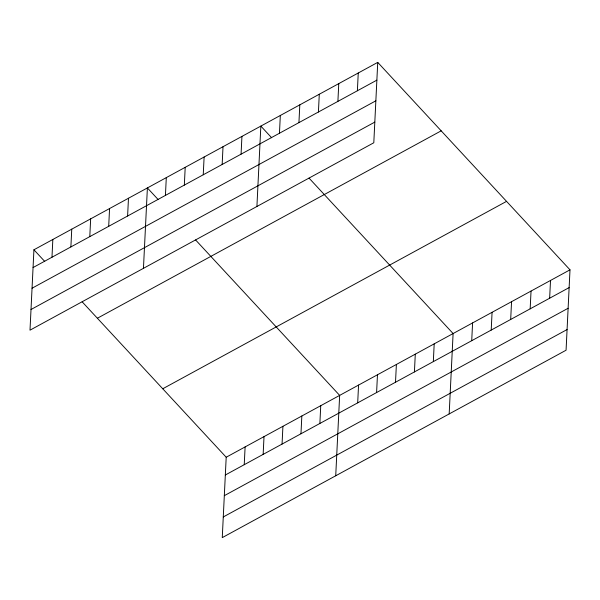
<?xml version="1.0" encoding="UTF-8"?>
<svg xmlns="http://www.w3.org/2000/svg" width="600" height="600" viewBox="0 0 600 600"><rect width="100%" height="100%" fill="white"/><g stroke="black" fill="none" stroke-linecap="round" stroke-linejoin="round"><path stroke-width="0.9" d="M33.93 249.78L30 330.173L373.8 142.77L377.737 62.377L33.93 249.78L44.715 261.42M51.975 257.243L52.838 239.475M70.883 246.938L71.752 229.163M89.79 236.632L90.66 218.858M108.698 226.32L109.567 208.553M127.605 216.015L128.475 198.24M143.453 268.327L147.39 187.935L158.175 199.575M165.428 195.405L166.297 177.63M184.335 185.093L185.205 167.325M203.243 174.788L204.112 157.012M222.157 164.483L223.02 146.708M82.155 301.808L226.2 457.23L222.263 537.623L566.07 350.22L570 269.827L377.737 62.377M241.065 154.17L241.935 136.403M244.237 464.7L245.108 446.925M256.913 206.483L260.843 126.09L271.627 137.73M263.145 454.388L264.015 436.62M279.457 133.245L280.327 115.47M282.053 444.082L282.923 426.308M298.935 122.625L299.805 104.85M300.968 433.778L301.837 416.002M318.42 112.005L319.29 94.238M319.875 423.472L320.745 405.697M337.897 101.385L338.767 83.617M335.722 475.785L339.653 395.385L195.608 239.962M357.382 90.765L358.252 72.998M357.69 402.855L358.56 385.08M376.597 392.55L377.468 374.775M395.513 382.237L396.382 364.47M414.42 371.933L415.29 354.157M433.327 361.627L434.197 343.853M449.175 413.94L453.105 333.548L309.06 178.125M471.72 340.702L472.59 322.928M491.205 330.082L492.075 312.308M510.683 319.462L511.553 301.688M530.168 308.843L531.037 291.067M549.645 298.222L550.515 280.447M33.06 267.555L376.868 80.145M32.055 288.218L375.855 100.815M31.013 309.51L374.812 122.1M97.38 318.24L441.18 130.837M162.75 388.77L506.55 201.368M226.2 457.23L570 269.827M225.33 475.005L569.13 287.603M224.317 495.668L568.118 308.265M223.275 516.96L567.082 329.558"/></g></svg>
